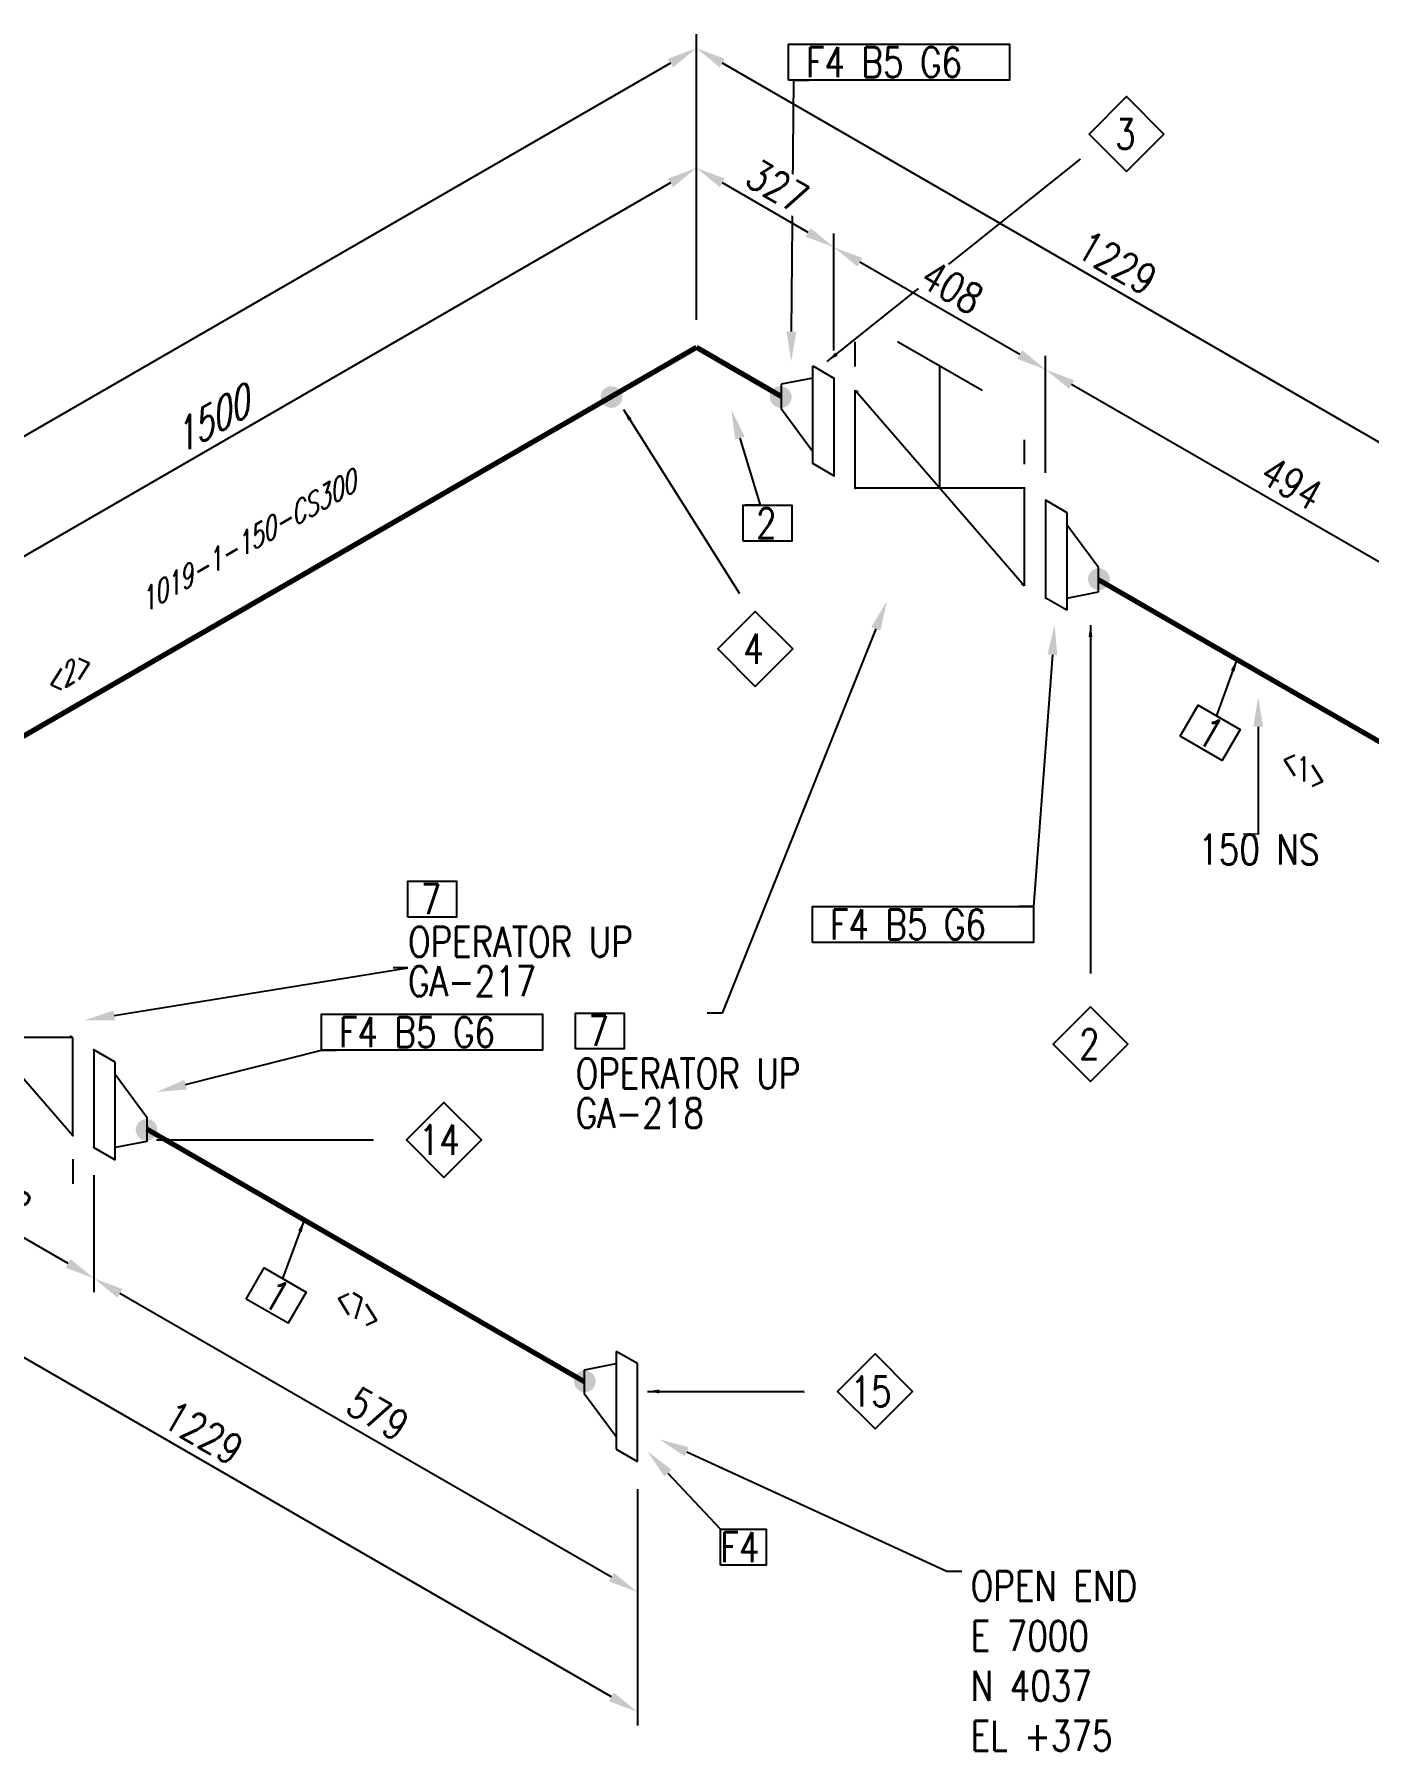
# Model space of a CAD drawing. Header units: millimetres. Extents: x 0 to 594, y 0 to 420.
# Drawn here: x 268.8 to 380.2, y 142 to 285.3 of the extents above; entities that cross this region are included whole.
import ezdxf
from ezdxf import colors
from ezdxf.entities.mleader import LeaderData, LeaderLine
from ezdxf.enums import TextEntityAlignment as Align
from ezdxf.math import Vec2, Vec3

# ---------------------------------------------------------------- set-up
doc = ezdxf.new("R2010")
doc.units = ezdxf.units.MM
doc.header["$LTSCALE"] = 0.25
for name, color, linetype in [('Annotation', 7, 'Continuous'), ('Dimension', 1, 'Continuous'), ('Valve', 4, 'Continuous'), ('Weld', 1, 'Continuous')]:
    doc.layers.add(name, color=color, linetype=linetype)
doc.layers.add('Pipe', color=3, linetype='Continuous', lineweight=70)
doc.styles.add('AdskIsoAnnotation', font='romans.shx', dxfattribs={"width": 0.8, "height": 1})
doc.styles.add('AdskIsoMetric', font='romans.shx', dxfattribs={"width": 0.8, "height": 2.5})
doc.styles.add('AdskIsoMetric-30', font='romans.shx', dxfattribs={"width": 0.8, "height": 2.5})
doc.styles.add('AdskIsoMetric30', font='romans.shx', dxfattribs={"width": 0.8, "oblique": 30, "height": 2.5})
doc.styles.get("Standard").update_dxf_attribs({"font": 'arial.ttf'})
doc.dimstyles.new('AdskIsoMetric', dxfattribs={"dimtxt": 2.5, "dimasz": 2.5, "dimexe": 1, "dimexo": 2, "dimgap": 0.8, "dimtad": 1, "dimdec": 0, "dimrnd": 1, "dimzin": 0, "dimdsep": 46, "dimtxsty": 'AdskIsoMetric', "dimcen": 0, "dimclrt": 7, "dimadec": 0, "dimazin": 0, "dimtfac": 1, "dimtdec": 0, "dimtmove": 1, "dimatfit": 3, "dimfxl": 1, "dimtfill": 1, "dimfrac": 2, "dimtolj": 1, "dimtzin": 0, "dimarcsym": 0})

# ---------------------------------------------------------------- blocks, each defined once
blk = doc.blocks.new('FlangeWN-1-IsoRight')
at = {"color": 0, "linetype": 'ByBlock', "lineweight": -2, "extrusion": (0.707107, 0.408248, -0.57735)}
for p, q in [((0.0221, 0.1914), (0.1105, 0.1403)), ((0.0221, -0.2169), (0.0221, 0.1914)), ((0.0221, 0.1403), (-0.1105, 0.1148)), ((-0.1105, 0.1148), (-0.1105, 0.0128)), ((0.1105, 0.1403), (0.1105, -0.2679)), ((-0.1105, 0.0128), (0.0221, -0.1659)), ((0.1105, -0.2679), (0.0221, -0.2169))]:
    blk.add_line(p, q, dxfattribs=at)
blk = doc.blocks.new('Gasket-1-IsoRight')
at = {"color": 0, "linetype": 'ByBlock', "lineweight": -2, "extrusion": (1, 0, 0)}
for p in [(-0.0442, 0.2296), (0.0442, 0.1786), (-0.0529, -0.1736), (0.0442, -0.2296)]:
    blk.add_point(p, dxfattribs=at)
blk = doc.blocks.new('GateValve-1-IsoRight')
at = {"color": 0, "linetype": 'ByBlock', "lineweight": -2, "extrusion": (0.707107, 0.408248, -0.57735)}
for p, q in [((0.3536, -0.4082), (-0.3536, 0.4082)), ((-0.3536, 0.4082), (-0.3536, 0)), ((-0.3536, 0), (0.3536, 0)), ((0.3536, 0), (0.3536, -0.4082))]:
    blk.add_line(p, q, dxfattribs=at)
blk = doc.blocks.new('Operator_Hand1-2-IsoRight')
at = {"color": 0, "linetype": 'ByBlock', "lineweight": -2, "extrusion": (-0.707107, -0.408248, 0.57735)}
for p, q in [((0, 0), (0, -0.5103)), ((0.1768, -0.6124), (-0.1768, -0.4082))]:
    blk.add_line(p, q, dxfattribs=at)
blk = doc.blocks.new('Elbow-1-Iso2DSkew90')
at = {"color": 0, "linetype": 'ByBlock', "lineweight": -2, "extrusion": (0, 0.816497, 0.57735)}
for p, q in [((0, 0), (-7.07, -4.08)), ((0, 0), (0, 0)), ((7.07, -4.08), (0, 0))]:
    blk.add_line(p, q, dxfattribs=at)
blk = doc.blocks.new('FlangeWN-2-IsoRight')
at = {"color": 0, "linetype": 'ByBlock', "lineweight": -2, "extrusion": (-0.707107, -0.408248, 0.57735)}
for p, q in [((0.1105, 0.1403), (0.0221, 0.1914)), ((0.0221, 0.1914), (0.0221, -0.2169)), ((-0.1105, 0.1148), (0.0221, 0.1403)), ((-0.1105, 0.0128), (-0.1105, 0.1148)), ((0.1105, -0.2679), (0.1105, 0.1403)), ((0.0221, -0.1659), (-0.1105, 0.0128)), ((0.0221, -0.2169), (0.1105, -0.2679))]:
    blk.add_line(p, q, dxfattribs=at)
blk = doc.blocks.new('Gasket-2-IsoRight')
at = {"color": 0, "linetype": 'ByBlock', "lineweight": -2, "extrusion": (-1, 0, 0)}
for p in [(-0.0529, 0.2347), (0.0442, 0.1786), (-0.0442, -0.1786), (0.0442, -0.2296)]:
    blk.add_point(p, dxfattribs=at)
blk = doc.blocks.new('GateValve-2-IsoRight')
at = {"color": 0, "linetype": 'ByBlock', "lineweight": -2, "extrusion": (-0.707107, -0.408248, 0.57735)}
for p, q in [((-0.3536, 0), (-0.3536, 0.4082)), ((-0.3536, 0.4082), (0.3536, -0.4082)), ((0.3536, 0), (-0.3536, 0)), ((0.3536, -0.4082), (0.3536, 0))]:
    blk.add_line(p, q, dxfattribs=at)
blk = doc.blocks.new('AnnoRect')
at = {"color": 0, "linetype": 'ByBlock', "lineweight": -2}
blk.add_wipeout([(-0.81, -0.6), (-0.81, 0.6), (0.81, 0.6), (0.81, -0.6)], dxfattribs=at)
blk.add_lwpolyline([(-0.81, -0.6), (-0.81, 0.6), (0.81, 0.6), (0.81, -0.6)], close=True, dxfattribs=at)
at = {"color": 0, "linetype": 'ByBlock', "lineweight": -2, "style": 'AdskIsoAnnotation', "width": 0.8}
blk.add_attdef('XX', text='', height=1, dxfattribs=at).set_placement((0, 0), align=Align.MIDDLE_CENTER)
blk = doc.blocks.new('AnnoDiamond')
at = {"color": 0, "linetype": 'ByBlock', "lineweight": -2}
blk.add_wipeout([(0, -2.37), (2.37, 0), (0, 2.37), (-2.37, 0)], dxfattribs=at)
blk.add_lwpolyline([(0, -1.25), (1.25, 0), (0, 1.25), (-1.25, 0)], close=True, dxfattribs=at)
at = {"color": 0, "linetype": 'ByBlock', "lineweight": -2, "style": 'AdskIsoAnnotation', "width": 0.8}
blk.add_attdef('XX', text='', height=1, dxfattribs=at).set_placement((0, 0), align=Align.MIDDLE_CENTER)
blk = doc.blocks.new('*D36')
at = {"layer": 'Defpoints', "color": 0, "transparency": 16777216}
for p in [(324.08, 284.17), (324.08, 259.17), (392.3, 223.87)]:
    blk.add_point(p, dxfattribs=at)
at = {"layer": 'Dimension', "color": 0, "lineweight": -2, "transparency": 16777216}
for p, q in [((324.08, 261.48), (324.08, 285.33)), ((390.14, 246.03), (326.25, 282.92)), ((392.3, 226.18), (392.3, 245.94))]:
    blk.add_line(p, q, dxfattribs=at)
at = {"layer": 'Dimension', "color": 0, "transparency": 16777216}
for points in [[(326.46, 283.28), (326.04, 282.56), (324.08, 284.17)], [(390.35, 246.39), (389.93, 245.67), (392.3, 244.78)]]:
    blk.add_solid(points, dxfattribs=at)
at = {"layer": 'Dimension', "color": 7, "transparency": 16777216, "insert": (359.22, 266.25), "char_height": 2.5, "attachment_point": 5, "rotation": 330, "style": 'AdskIsoMetric-30', "bg_fill": 3, "box_fill_scale": 1.1, "bg_fill_color": 256, "bg_fill_true_color": 13158600, "bg_fill_transparency": 0}
blk.add_mtext('\\A1;1229', dxfattribs=at)
blk = doc.blocks.new('*D37')
at = {"layer": 'Defpoints', "color": 0, "transparency": 16777216}
for p in [(324.08, 274.17), (324.08, 259.17), (335.57, 256.62)]:
    blk.add_point(p, dxfattribs=at)
at = {"layer": 'Dimension', "color": 0, "lineweight": -2, "transparency": 16777216}
for p, q in [((324.08, 261.48), (324.08, 275.33)), ((333.41, 268.79), (326.25, 272.92)), ((335.57, 258.93), (335.57, 268.69))]:
    blk.add_line(p, q, dxfattribs=at)
at = {"layer": 'Dimension', "color": 0, "transparency": 16777216}
for points in [[(326.46, 273.28), (326.04, 272.56), (324.08, 274.17)], [(333.62, 269.15), (333.2, 268.43), (335.57, 267.54)]]:
    blk.add_solid(points, dxfattribs=at)
at = {"layer": 'Dimension', "color": 7, "transparency": 16777216, "insert": (330.85, 272.63), "char_height": 2.5, "attachment_point": 5, "rotation": 330, "style": 'AdskIsoMetric-30', "bg_fill": 3, "box_fill_scale": 1.1, "bg_fill_color": 256, "bg_fill_true_color": 13158600, "bg_fill_transparency": 0}
blk.add_mtext('\\A1;327', dxfattribs=at)
blk = doc.blocks.new('*D38')
at = {"layer": 'Defpoints', "color": 0, "transparency": 16777216}
for p in [(335.57, 267.54), (335.57, 256.62), (353.25, 246.41)]:
    blk.add_point(p, dxfattribs=at)
at = {"layer": 'Dimension', "color": 0, "lineweight": -2, "transparency": 16777216}
for p, q in [((335.57, 258.93), (335.57, 268.69)), ((351.09, 258.58), (337.74, 266.29)), ((353.25, 248.72), (353.25, 258.49))]:
    blk.add_line(p, q, dxfattribs=at)
at = {"layer": 'Dimension', "color": 0, "transparency": 16777216}
for points in [[(337.95, 266.65), (337.53, 265.93), (335.57, 267.54)], [(351.3, 258.94), (350.88, 258.22), (353.25, 257.33)]]:
    blk.add_solid(points, dxfattribs=at)
at = {"layer": 'Dimension', "color": 7, "transparency": 16777216, "insert": (345.44, 264.21), "char_height": 2.5, "attachment_point": 5, "rotation": 330, "style": 'AdskIsoMetric-30', "bg_fill": 3, "box_fill_scale": 1.1, "bg_fill_color": 256, "bg_fill_true_color": 13158600, "bg_fill_transparency": 0}
blk.add_mtext('\\A1;408', dxfattribs=at)
blk = doc.blocks.new('GasketHacheMark-1-IsoRight')
at = {"linetype": 'ByBlock', "lineweight": -2, "extrusion": (0.707107, 0.408248, -0.57735)}
blk.add_line((0, 0), (0, 0.1021), dxfattribs=at)
blk = doc.blocks.new('*D39')
at = {"layer": 'Defpoints', "color": 0, "transparency": 16777216}
for p in [(353.25, 257.33), (353.25, 246.41), (392.3, 223.87)]:
    blk.add_point(p, dxfattribs=at)
at = {"layer": 'Dimension', "color": 0, "lineweight": -2, "transparency": 16777216}
for p, q in [((353.25, 248.72), (353.25, 258.49)), ((390.14, 236.03), (355.42, 256.08)), ((392.3, 226.18), (392.3, 235.94))]:
    blk.add_line(p, q, dxfattribs=at)
at = {"layer": 'Dimension', "color": 0, "transparency": 16777216}
for points in [[(355.63, 256.44), (355.21, 255.72), (353.25, 257.33)], [(390.35, 236.39), (389.93, 235.67), (392.3, 234.78)]]:
    blk.add_solid(points, dxfattribs=at)
at = {"layer": 'Dimension', "color": 7, "transparency": 16777216, "insert": (373.8, 247.83), "char_height": 2.5, "attachment_point": 5, "rotation": 330, "style": 'AdskIsoMetric-30', "bg_fill": 3, "box_fill_scale": 1.1, "bg_fill_color": 256, "bg_fill_true_color": 13158600, "bg_fill_transparency": 0}
blk.add_mtext('\\A1;494', dxfattribs=at)
blk = doc.blocks.new('*D40')
at = {"layer": 'Defpoints', "color": 0, "transparency": 16777216}
for p in [(324.08, 259.17), (202.14, 213.77), (202.14, 188.77)]:
    blk.add_point(p, dxfattribs=at)
at = {"layer": 'Dimension', "color": 0, "lineweight": -2, "transparency": 16777216}
for p, q in [((324.08, 261.48), (324.08, 285.33)), ((321.92, 282.92), (204.3, 215.02)), ((202.14, 191.08), (202.14, 214.92))]:
    blk.add_line(p, q, dxfattribs=at)
at = {"layer": 'Dimension', "color": 0, "transparency": 16777216}
for points in [[(321.71, 283.28), (322.13, 282.56), (324.08, 284.17)], [(204.1, 215.38), (204.51, 214.65), (202.14, 213.77)]]:
    blk.add_solid(points, dxfattribs=at)
at = {"layer": 'Dimension', "color": 7, "transparency": 16777216, "insert": (262.09, 250.74), "char_height": 2.5, "attachment_point": 5, "rotation": 30, "style": 'AdskIsoMetric30', "bg_fill": 3, "box_fill_scale": 1.1, "bg_fill_color": 256, "bg_fill_true_color": 13158600, "bg_fill_transparency": 0}
blk.add_mtext('\\A1;2000', dxfattribs=at)
blk = doc.blocks.new('*D42')
at = {"layer": 'Defpoints', "color": 0, "transparency": 16777216}
for p in [(324.08, 259.17), (244.61, 228.28), (244.61, 213.28)]:
    blk.add_point(p, dxfattribs=at)
at = {"layer": 'Dimension', "color": 0, "lineweight": -2, "transparency": 16777216}
for p, q in [((324.08, 261.48), (324.08, 275.33)), ((321.92, 272.92), (246.77, 229.53)), ((244.61, 215.59), (244.61, 229.44))]:
    blk.add_line(p, q, dxfattribs=at)
at = {"layer": 'Dimension', "color": 0, "transparency": 16777216}
for points in [[(321.71, 273.28), (322.13, 272.56), (324.08, 274.17)], [(246.56, 229.89), (246.98, 229.17), (244.61, 228.28)]]:
    blk.add_solid(points, dxfattribs=at)
at = {"layer": 'Dimension', "color": 7, "transparency": 16777216, "insert": (283.32, 253), "char_height": 2.5, "attachment_point": 5, "rotation": 30, "style": 'AdskIsoMetric30', "bg_fill": 3, "box_fill_scale": 1.1, "bg_fill_color": 256, "bg_fill_true_color": 13158600, "bg_fill_transparency": 0}
blk.add_mtext('\\A1;1500', dxfattribs=at)
blk = doc.blocks.new('*D46')
at = {"layer": 'Defpoints', "color": 0, "transparency": 16777216}
for p in [(244.61, 213.28), (244.61, 188.28), (319.16, 166.16)]:
    blk.add_point(p, dxfattribs=at)
at = {"layer": 'Dimension', "color": 0, "lineweight": -2, "transparency": 16777216}
for p, q in [((244.61, 210.97), (244.61, 187.13)), ((316.99, 146.49), (246.77, 187.03)), ((319.16, 163.85), (319.16, 144.09))]:
    blk.add_line(p, q, dxfattribs=at)
at = {"layer": 'Dimension', "color": 0, "transparency": 16777216}
for points in [[(246.98, 187.39), (246.56, 186.67), (244.61, 188.28)], [(317.2, 146.85), (316.79, 146.13), (319.16, 145.24)]]:
    blk.add_solid(points, dxfattribs=at)
at = {"layer": 'Dimension', "color": 7, "transparency": 16777216, "insert": (282.91, 168.54), "char_height": 2.5, "attachment_point": 5, "rotation": 330, "style": 'AdskIsoMetric-30', "bg_fill": 3, "box_fill_scale": 1.1, "bg_fill_color": 256, "bg_fill_true_color": 13158600, "bg_fill_transparency": 0}
blk.add_mtext('\\A1;1229', dxfattribs=at)
blk = doc.blocks.new('*D48')
at = {"layer": 'Defpoints', "color": 0, "transparency": 16777216}
for p in [(256.1, 202.57), (273.77, 192.36), (256.1, 191.65)]:
    blk.add_point(p, dxfattribs=at)
at = {"layer": 'Dimension', "color": 0, "lineweight": -2, "transparency": 16777216}
for p, q in [((256.1, 200.26), (256.1, 190.5)), ((271.61, 182.69), (258.26, 190.4)), ((273.77, 190.05), (273.77, 180.29))]:
    blk.add_line(p, q, dxfattribs=at)
at = {"layer": 'Dimension', "color": 0, "transparency": 16777216}
for points in [[(258.47, 190.76), (258.05, 190.04), (256.1, 191.65)], [(271.82, 183.05), (271.4, 182.33), (273.77, 181.44)]]:
    blk.add_solid(points, dxfattribs=at)
at = {"layer": 'Dimension', "color": 7, "transparency": 16777216, "insert": (265.96, 188.32), "char_height": 2.5, "attachment_point": 5, "rotation": 330, "style": 'AdskIsoMetric-30', "bg_fill": 3, "box_fill_scale": 1.1, "bg_fill_color": 256, "bg_fill_true_color": 13158600, "bg_fill_transparency": 0}
blk.add_mtext('\\A1;408', dxfattribs=at)
blk = doc.blocks.new('GasketHacheMark-2-IsoRight')
at = {"linetype": 'ByBlock', "lineweight": -2, "extrusion": (-0.707107, -0.408248, 0.57735)}
blk.add_line((0, 0), (0, -0.1021), dxfattribs=at)
blk = doc.blocks.new('*D49')
at = {"layer": 'Defpoints', "color": 0, "transparency": 16777216}
for p in [(273.77, 192.36), (273.77, 181.44), (319.16, 166.16)]:
    blk.add_point(p, dxfattribs=at)
at = {"layer": 'Dimension', "color": 0, "lineweight": -2, "transparency": 16777216}
for p, q in [((273.77, 190.05), (273.77, 180.29)), ((316.99, 156.49), (275.94, 180.19)), ((319.16, 163.85), (319.16, 154.09))]:
    blk.add_line(p, q, dxfattribs=at)
at = {"layer": 'Dimension', "color": 0, "transparency": 16777216}
for points in [[(276.15, 180.55), (275.73, 179.83), (273.77, 181.44)], [(317.2, 156.85), (316.79, 156.13), (319.16, 155.24)]]:
    blk.add_solid(points, dxfattribs=at)
at = {"layer": 'Dimension', "color": 7, "transparency": 16777216, "insert": (297.49, 170.12), "char_height": 2.5, "attachment_point": 5, "rotation": 330, "style": 'AdskIsoMetric-30', "bg_fill": 3, "box_fill_scale": 1.1, "bg_fill_color": 256, "bg_fill_true_color": 13158600, "bg_fill_transparency": 0}
blk.add_mtext('\\A1;579', dxfattribs=at)
blk = doc.blocks.new('Weld')
at = {"linetype": 'ByBlock', "lineweight": -2}
blk.add_hatch(color=0, dxfattribs=at).paths.add_polyline_path([(0.044, -0.0026), (0.0433, 0.0053), (0.0413, 0.0129), (0.0379, 0.02), (0.0334, 0.0265), (0.0278, 0.0321), (0.0214, 0.0366), (0.0142, 0.0399), (0.0066, 0.042), (-0.0013, 0.0427), (-0.0091, 0.042), (-0.0168, 0.0399), (-0.0239, 0.0366), (-0.0304, 0.0321), (-0.036, 0.0265), (-0.0405, 0.02), (-0.0438, 0.0129), (-0.0459, 0.0053), (-0.0466, -0.0026), (-0.0459, -0.0105), (-0.0438, -0.0181), (-0.0405, -0.0252), (-0.036, -0.0317), (-0.0304, -0.0373), (-0.0239, -0.0418), (-0.0168, -0.0452), (-0.0091, -0.0472), (-0.0013, -0.0479), (0.0066, -0.0472), (0.0142, -0.0452), (0.0214, -0.0418), (0.0278, -0.0373), (0.0334, -0.0317), (0.0379, -0.0252), (0.0413, -0.0181), (0.0433, -0.0105)], is_closed=False, flags=0)

msp = doc.modelspace()

# ---------------------------------------------------------------- linework, layer by layer
at = {"layer": 'Pipe'}
for points in [[(317.013, 255.088), (251.676, 217.366)], [(387.885, 222.335), (357.671, 239.779)], [(314.74, 172.792), (278.193, 193.892)]]:
    msp.add_lwpolyline(points, dxfattribs=at)

# ---------------------------------------------------------------- block references
at = {"layer": 'Annotation'}
ref = msp.add_blockref('AnnoRect', (302.024, 213.1), dxfattribs=dict(at, xscale=2.5, yscale=2.5, zscale=2.5))
ref.add_attrib('XX_001', '7', (301.071, 211.85), dxfattribs={"layer": '0', "color": 0, "linetype": 'ByBlock', "lineweight": -2, "height": 2.5, "style": 'AdskIsoAnnotation', "width": 0.8})
ref = msp.add_blockref('AnnoRect', (316.024, 202.1), dxfattribs=dict(at, xscale=2.5, yscale=2.5, zscale=2.5))
ref.add_attrib('XX_001', '7', (315.071, 200.85), dxfattribs={"layer": '0', "color": 0, "linetype": 'ByBlock', "lineweight": -2, "height": 2.5, "style": 'AdskIsoAnnotation', "width": 0.8})
at = {"layer": 'Pipe'}
msp.add_blockref('Elbow-1-Iso2DSkew90', (324.084, 259.171), dxfattribs=at)
at = {"layer": 'Valve', "xscale": 20, "yscale": 20, "zscale": 20}
for name, p, rotation in [('Operator_Hand1-2-IsoRight', (344.413, 247.434), 180.000000000009), ('Gasket-1-IsoRight', (336.458, 252.026), 180), ('GateValve-1-IsoRight', (344.413, 247.434), 180.000000000009), ('Gasket-1-IsoRight', (352.368, 242.841), 359.9999999999819), ('FlangeWN-1-IsoRight', (355.462, 241.055), 179.9999999999928), ('FlangeWN-2-IsoRight', (275.983, 195.168), 179.9999999999928), ('FlangeWN-2-IsoRight', (316.95, 171.516), 1.443462938737621e-11)]:
    msp.add_blockref(name, p, dxfattribs=dict(at, rotation=rotation))
for name, p in [('FlangeWN-1-IsoRight', (333.365, 253.813)), ('GateValve-2-IsoRight', (264.935, 201.547)), ('Gasket-2-IsoRight', (272.89, 196.954))]:
    msp.add_blockref(name, p, dxfattribs=at)

# ---------------------------------------------------------------- texts
at = {"layer": 'Annotation', "char_height": 2.5, "attachment_point": 7, "style": 'AdskIsoAnnotation', "bg_fill": 3, "box_fill_scale": 1, "bg_fill_color": 256, "bg_fill_true_color": 13158600, "bg_fill_transparency": 0}
for s, insert in [('{\\Q0;OPERATOR UP}', (300, 208.3)), ('{\\Q0;OPERATOR UP}', (314, 197.3)), ('{\\Q0;OPEN END^M^JE 7000^M^JN 4037^M^JEL +375}', (347, 142))]:
    msp.add_mtext(s, dxfattribs=dict(at, insert=insert))

# ---------------------------------------------------------------- leaders
at = {"layer": 'Annotation'}
ml = msp.add_multileader_mtext('Standard', dxfattribs=at)
ml.set_content('')
ml.set_leader_properties()
ml.build(insert=Vec2(0, 0))
ml.multileader.update_dxf_attribs({"dogleg_length": 1.244, "arrow_head_size": 2.5})
ctx = ml.context
ctx.base_point, ctx.arrow_head_size = Vec3(330.982, 281.5), 2.5
notes = []
notes.append((ctx, [(0, (1, 1, 0), (332.226, 281.5), (1, 0), 1.244, [(0, [(332, 258)], 0, [])])]))
ctx.mtext, ml.multileader.dxf.content_type = None, 0
ml = msp.add_multileader_mtext('Standard', dxfattribs=at)
ml.set_content('')
ml.set_leader_properties()
ml.build(insert=Vec2(0, 0))
ml.multileader.update_dxf_attribs({"dogleg_length": 0, "arrow_head_size": 0})
ctx = ml.context
ctx.base_point, ctx.arrow_head_size = Vec3(357.726, 276.149), 0
notes.append((ctx, [(0, (1, 1, 0), (357.726, 276.149), (-1, 0), 0, [(0, [(335, 258)], 0, [])])]))
ctx.mtext, ml.multileader.dxf.content_type = None, 0
ml = msp.add_multileader_mtext('Standard', dxfattribs=at)
ml.set_content('')
ml.set_leader_properties()
ml.build(insert=Vec2(0, 0))
ml.multileader.update_dxf_attribs({"dogleg_length": 0, "arrow_head_size": 0})
ctx = ml.context
ctx.base_point, ctx.arrow_head_size = Vec3(328.771, 236.896), 0
notes.append((ctx, [(0, (1, 1, 0), (328.771, 236.896), (-1, 0), 0, [(0, [(318, 254)], 0, [])])]))
ctx.mtext, ml.multileader.dxf.content_type = None, 0
ml = msp.add_multileader_mtext('Standard', dxfattribs=at)
ml.set_content('')
ml.set_leader_properties()
ml.build(insert=Vec2(0, 0))
ml.multileader.update_dxf_attribs({"dogleg_length": 1.244, "arrow_head_size": 2.5})
ctx = ml.context
ctx.base_point, ctx.arrow_head_size = Vec3(328.156, 246), 2.5
notes.append((ctx, [(0, (1, 1, 0), (329.4, 246), (-1, 0), 1.244, [(0, [(327, 254)], 0, [])])]))
ctx.mtext, ml.multileader.dxf.content_type = None, 0
ml = msp.add_multileader_mtext('Standard', dxfattribs=at)
ml.set_content('')
ml.set_leader_properties()
ml.build(insert=Vec2(0, 0))
ml.multileader.update_dxf_attribs({"dogleg_length": 1.244, "arrow_head_size": 2.5})
ctx = ml.context
ctx.base_point, ctx.arrow_head_size = Vec3(324.996, 203.6), 2.5
notes.append((ctx, [(0, (1, 1, 0), (326.24, 203.6), (-1, 0), 1.244, [(0, [(340, 238)], 0, [])])]))
ctx.mtext, ml.multileader.dxf.content_type = None, 0
ml = msp.add_multileader_mtext('Standard', dxfattribs=at)
ml.set_content('')
ml.set_leader_properties()
ml.build(insert=Vec2(0, 0))
ml.multileader.update_dxf_attribs({"dogleg_length": 1.244, "arrow_head_size": 2.5})
ctx = ml.context
ctx.base_point, ctx.arrow_head_size = Vec3(350.982, 212.5), 2.5
notes.append((ctx, [(0, (1, 1, 0), (352.226, 212.5), (-1, 0), 1.244, [(0, [(354, 236)], 0, [])])]))
ctx.mtext, ml.multileader.dxf.content_type = None, 0
ml = msp.add_multileader_mtext('Standard', dxfattribs=at)
ml.set_content('')
ml.set_leader_properties()
ml.build(insert=Vec2(0, 0))
ml.multileader.update_dxf_attribs({"dogleg_length": 0, "arrow_head_size": 0})
ctx = ml.context
ctx.base_point, ctx.arrow_head_size = Vec3(357, 204.125), 0
notes.append((ctx, [(0, (1, 1, 0), (357, 204.125), (-1, 0), 0, [(0, [(357, 236)], 0, [])])]))
ctx.mtext, ml.multileader.dxf.content_type = None, 0
ml = msp.add_multileader_mtext('Standard', dxfattribs=at)
ml.set_content('')
ml.set_leader_properties()
ml.build(insert=Vec2(0, 0))
ml.multileader.update_dxf_attribs({"dogleg_length": 0, "arrow_head_size": 0})
ctx = ml.context
ctx.base_point, ctx.arrow_head_size = Vec3(367.52, 228.432), 0
notes.append((ctx, [(0, (1, 1, 0), (367.52, 228.432), (-1, 0), 0, [(0, [(369.219, 233.112)], 0, [])])]))
ctx.mtext, ml.multileader.dxf.content_type = None, 0
ml = msp.add_multileader_mtext('Standard', dxfattribs=at)
ml.set_content('')
ml.set_leader_properties()
ml.build(insert=Vec2(0, 0))
ml.multileader.update_dxf_attribs({"dogleg_length": 1.244, "arrow_head_size": 2.5})
ctx = ml.context
ctx.base_point, ctx.arrow_head_size = Vec3(369.756, 218.5), 2.5
notes.append((ctx, [(0, (1, 1, 0), (371, 218.5), (-1, 0), 1.244, [(0, [(371, 230)], 0, [])])]))
ctx.mtext, ml.multileader.dxf.content_type = None, 0
ml = msp.add_multileader_mtext('Standard', dxfattribs=at)
ml.set_content('')
ml.set_leader_properties()
ml.build(insert=Vec2(0, 0))
ml.multileader.update_dxf_attribs({"dogleg_length": 1.244, "arrow_head_size": 2.5})
ctx = ml.context
ctx.base_point, ctx.arrow_head_size = Vec3(298.756, 207.378), 2.5
notes.append((ctx, [(0, (1, 1, 0), (300, 207.378), (-1, 0), 1.244, [(0, [(273, 203)], 0, [])])]))
ctx.mtext, ml.multileader.dxf.content_type = None, 0
ml = msp.add_multileader_mtext('Standard', dxfattribs=at)
ml.set_content('')
ml.set_leader_properties()
ml.build(insert=Vec2(0, 0))
ml.multileader.update_dxf_attribs({"dogleg_length": 1.244, "arrow_head_size": 2.5})
ctx = ml.context
ctx.base_point, ctx.arrow_head_size = Vec3(291.53, 200.5), 2.5
notes.append((ctx, [(0, (1, 1, 0), (292.774, 200.5), (1, 0), 1.244, [(0, [(279, 197)], 0, [])])]))
ctx.mtext, ml.multileader.dxf.content_type = None, 0
ml = msp.add_multileader_mtext('Standard', dxfattribs=at)
ml.set_content('')
ml.set_leader_properties()
ml.build(insert=Vec2(0, 0))
ml.multileader.update_dxf_attribs({"dogleg_length": 0, "arrow_head_size": 0})
ctx = ml.context
ctx.base_point, ctx.arrow_head_size = Vec3(299.875, 193), 0
notes.append((ctx, [(0, (1, 1, 0), (299.875, 193), (-1, 0), 0, [(0, [(279, 193)], 0, [])])]))
ctx.mtext, ml.multileader.dxf.content_type = None, 0
ml = msp.add_multileader_mtext('Standard', dxfattribs=at)
ml.set_content('')
ml.set_leader_properties()
ml.build(insert=Vec2(0, 0))
ml.multileader.update_dxf_attribs({"dogleg_length": 0, "arrow_head_size": 0})
ctx = ml.context
ctx.base_point, ctx.arrow_head_size = Vec3(289.528, 181.427), 0
notes.append((ctx, [(0, (1, 1, 0), (289.528, 181.427), (-1, 0), 0, [(0, [(291.332, 186.306)], 0, [])])]))
ctx.mtext, ml.multileader.dxf.content_type = None, 0
ml = msp.add_multileader_mtext('Standard', dxfattribs=at)
ml.set_content('')
ml.set_leader_properties()
ml.build(insert=Vec2(0, 0))
ml.multileader.update_dxf_attribs({"dogleg_length": 0, "arrow_head_size": 0})
ctx = ml.context
ctx.base_point, ctx.arrow_head_size = Vec3(335.875, 172), 0
notes.append((ctx, [(0, (1, 1, 0), (335.875, 172), (-1, 0), 0, [(0, [(320, 172)], 0, [])])]))
ctx.mtext, ml.multileader.dxf.content_type = None, 0
ml = msp.add_multileader_mtext('Standard', dxfattribs=at)
ml.set_content('')
ml.set_leader_properties()
ml.build(insert=Vec2(0, 0))
ml.multileader.update_dxf_attribs({"dogleg_length": 1.244, "arrow_head_size": 2.5})
ctx = ml.context
ctx.base_point, ctx.arrow_head_size = Vec3(343.756, 157), 2.5
notes.append((ctx, [(0, (1, 1, 0), (345, 157), (1, 0), 1.244, [(0, [(321, 168)], 0, [])])]))
ctx.mtext, ml.multileader.dxf.content_type = None, 0
ml = msp.add_multileader_mtext('Standard', dxfattribs=at)
ml.set_content('')
ml.set_leader_properties()
ml.build(insert=Vec2(0, 0))
ml.multileader.update_dxf_attribs({"dogleg_length": 1.244, "arrow_head_size": 2.5})
ctx = ml.context
ctx.base_point, ctx.arrow_head_size = Vec3(324.851, 160.5), 2.5
notes.append((ctx, [(0, (1, 1, 0), (326.095, 160.5), (1, 0), 1.244, [(0, [(320, 167)], 0, [])])]))
ctx.mtext, ml.multileader.dxf.content_type = None, 0
for ctx, leaders in notes:
    for number, flags, end, landing, length, lines in leaders:
        leader = LeaderData()
        leader.index, (leader.has_last_leader_line, leader.has_dogleg_vector, leader.attachment_direction) = number, flags
        leader.last_leader_point, leader.dogleg_vector, leader.dogleg_length = Vec3(end), Vec3(landing), length
        for number, points, colour, breaks in lines:
            line = LeaderLine()
            line.index, line.vertices, line.color, line.breaks = number, Vec3.list(points), colors.encode_raw_color(colour), breaks
            leader.lines.append(line)
        ctx.leaders.append(leader)

# ---------------------------------------------------------------- next in the draw order: block references
ref = msp.add_blockref('AnnoRect', (341, 283), dxfattribs=dict(at, xscale=11.39705882352941, yscale=2.5, zscale=2.5))
ref.add_attrib('XX_001', 'F4 B5 G6', (333.238, 281.75), dxfattribs={"layer": '0', "color": 0, "linetype": 'ByBlock', "lineweight": -2, "height": 2.5, "style": 'AdskIsoAnnotation', "width": 0.8})
ref = msp.add_blockref('AnnoDiamond', (360, 277), dxfattribs=dict(at, xscale=2.5, yscale=2.5, zscale=2.5))
ref.add_attrib('XX_001', '3', (359.048, 275.75), dxfattribs={"layer": '0', "color": 0, "linetype": 'ByBlock', "lineweight": -2, "height": 2.5, "style": 'AdskIsoAnnotation', "width": 0.8})
ref = msp.add_blockref('AnnoRect', (330.024, 244.5), dxfattribs=dict(at, xscale=2.5, yscale=2.5, zscale=2.5))
ref.add_attrib('XX_001', '2', (329.071, 243.25), dxfattribs={"layer": '0', "color": 0, "linetype": 'ByBlock', "lineweight": -2, "height": 2.5, "style": 'AdskIsoAnnotation', "width": 0.8})
ref = msp.add_blockref('AnnoDiamond', (329, 234), dxfattribs=dict(at, xscale=2.5, yscale=2.5, zscale=2.5))
ref.add_attrib('XX_001', '4', (328, 232.75), dxfattribs={"layer": '0', "color": 0, "linetype": 'ByBlock', "lineweight": -2, "height": 2.5, "style": 'AdskIsoAnnotation', "width": 0.8})
ref = msp.add_blockref('AnnoRect', (367, 227), dxfattribs=dict(at, xscale=2.5, yscale=2.5, zscale=2.5, rotation=329.9999999999039))
ref.add_attrib('XX_001', '1', (365.674, 226.322), dxfattribs={"layer": '0', "color": 0, "linetype": 'ByBlock', "lineweight": -2, "height": 2.5, "rotation": 330, "style": 'AdskIsoAnnotation', "width": 0.8})
ref = msp.add_blockref('AnnoRect', (343, 211), dxfattribs=dict(at, xscale=11.39705882352941, yscale=2.5, zscale=2.5))
ref.add_attrib('XX_001', 'F4 B5 G6', (335.238, 209.75), dxfattribs={"layer": '0', "color": 0, "linetype": 'ByBlock', "lineweight": -2, "height": 2.5, "style": 'AdskIsoAnnotation', "width": 0.8})
ref = msp.add_blockref('AnnoDiamond', (357, 201), dxfattribs=dict(at, xscale=2.5, yscale=2.5, zscale=2.5))
ref.add_attrib('XX_001', '2', (356.048, 199.75), dxfattribs={"layer": '0', "color": 0, "linetype": 'ByBlock', "lineweight": -2, "height": 2.5, "style": 'AdskIsoAnnotation', "width": 0.8})
ref = msp.add_blockref('AnnoRect', (302, 202), dxfattribs=dict(at, xscale=11.39705882352941, yscale=2.5, zscale=2.5))
ref.add_attrib('XX_001', 'F4 B5 G6', (294.238, 200.75), dxfattribs={"layer": '0', "color": 0, "linetype": 'ByBlock', "lineweight": -2, "height": 2.5, "style": 'AdskIsoAnnotation', "width": 0.8})
ref = msp.add_blockref('AnnoDiamond', (303, 193), dxfattribs=dict(at, xscale=2.5, yscale=2.5, zscale=2.5))
ref.add_attrib('XX_001', '14', (300.905, 191.75), dxfattribs={"layer": '0', "color": 0, "linetype": 'ByBlock', "lineweight": -2, "height": 2.5, "style": 'AdskIsoAnnotation', "width": 0.8})
ref = msp.add_blockref('AnnoRect', (289, 180), dxfattribs=dict(at, xscale=2.500000000000001, yscale=2.500000000000001, zscale=2.500000000000001, rotation=329.9999999999914))
ref.add_attrib('XX_001', '1', (287.674, 179.322), dxfattribs={"layer": '0', "color": 0, "linetype": 'ByBlock', "lineweight": -2, "height": 2.5, "rotation": 330, "style": 'AdskIsoAnnotation', "width": 0.8})
ref = msp.add_blockref('AnnoDiamond', (339, 172), dxfattribs=dict(at, xscale=2.5, yscale=2.5, zscale=2.5))
ref.add_attrib('XX_001', '15', (336.952, 170.75), dxfattribs={"layer": '0', "color": 0, "linetype": 'ByBlock', "lineweight": -2, "height": 2.5, "style": 'AdskIsoAnnotation', "width": 0.8})
ref = msp.add_blockref('AnnoRect', (328, 159), dxfattribs=dict(at, xscale=2.352941176470589, yscale=2.5, zscale=2.5))
ref.add_attrib('XX_001', 'F4', (326.095, 157.75), dxfattribs={"layer": '0', "color": 0, "linetype": 'ByBlock', "lineweight": -2, "height": 2.5, "style": 'AdskIsoAnnotation', "width": 0.8})

# ---------------------------------------------------------------- next in the draw order: texts
at = {"layer": 'Annotation', "attachment_point": 7, "style": 'AdskIsoAnnotation', "bg_fill": 3, "box_fill_scale": 1, "bg_fill_color": 256, "bg_fill_true_color": 13158600, "bg_fill_transparency": 0}
for s, insert, char_height, rotation in [('{\\Q30;1019-1-150-CS300}', (278, 237), 1.76777, 30), ('{\\Q30;<2>}', (270, 230), 1.7678, 30), ('{\\Q-30;<1>}', (373, 224), 1.76777, 330), ('{\\Q-30;<7>}', (294, 179), 1.76777, 330)]:
    msp.add_mtext(s, dxfattribs=dict(at, insert=insert, char_height=char_height, rotation=rotation))
at = {"layer": 'Annotation', "char_height": 2.5, "attachment_point": 7, "style": 'AdskIsoAnnotation', "bg_fill": 3, "box_fill_scale": 1, "bg_fill_color": 256, "bg_fill_true_color": 13158600, "bg_fill_transparency": 0}
for s, insert in [('{\\Q0;150 NS}', (366, 216)), ('{\\Q0;GA-217}', (300, 205)), ('{\\Q0;GA-218}', (314, 194))]:
    msp.add_mtext(s, dxfattribs=dict(at, insert=insert))

# ---------------------------------------------------------------- next in the draw order: dimensions: what is measured, and where the dimension line sits
at = {"layer": 'Dimension'}
dim = msp.add_linear_dim(base=(324.084, 284.171), p1=(392.305, 223.866), p2=(324.084, 259.171), angle=150, text='1229', dimstyle='AdskIsoMetric', override={"dimlfac": 16.014841, "dimtxsty": 'AdskIsoMetric-30', "dimse1": 0, "dimse2": 0, "dimsd1": 0, "dimsd2": 0}, dxfattribs=at)
dim.commit()
dim.dimension.update_dxf_attribs({"geometry": '*D36', "text_midpoint": (359.219, 266.253)})

# ---------------------------------------------------------------- next in the draw order: dimensions: what is measured, and where the dimension line sits
dim = msp.add_linear_dim(base=(324.084, 274.171), p1=(335.574, 256.619), p2=(324.084, 259.171), angle=150, text='327', dimstyle='AdskIsoMetric', override={"dimlfac": 29.140199, "dimtxsty": 'AdskIsoMetric-30', "dimse1": 0, "dimse2": 0, "dimsd1": 0, "dimsd2": 0}, dxfattribs=at)
dim.commit()
dim.dimension.update_dxf_attribs({"geometry": '*D37', "text_midpoint": (330.854, 272.629)})

# ---------------------------------------------------------------- next in the draw order: block references
at = {"layer": 'Weld', "xscale": 20, "yscale": 20, "zscale": 20}
msp.add_blockref('Weld', (331.155, 255.088), dxfattribs=at)

# ---------------------------------------------------------------- next in the draw order: dimensions: what is measured, and where the dimension line sits
at = {"layer": 'Dimension'}
for base, p1, p2, angle, text, override, picture, middle in [((202.138, 213.766), (324.084, 259.171), (202.138, 188.766), 210, '2000', {"dimlfac": 14.203504, "dimtxsty": 'AdskIsoMetric30', "dimse1": 0, "dimse2": 0, "dimsd1": 0, "dimsd2": 0}, '*D40', (262.086, 250.744)), ((335.574, 267.537), (353.252, 246.413), (335.574, 256.619), 150, '408', {"dimlfac": 19.995312, "dimtxsty": 'AdskIsoMetric-30', "dimse1": 0, "dimse2": 0, "dimsd1": 0, "dimsd2": 0}, '*D38', (345.438, 264.209))]:
    dim = msp.add_linear_dim(base=base, p1=p1, p2=p2, angle=angle, text=text, dimstyle='AdskIsoMetric', override=override, dxfattribs=at)
    dim.commit()
    dim.dimension.update_dxf_attribs({"geometry": picture, "text_midpoint": middle})

# ---------------------------------------------------------------- next in the draw order: block references
at = {"layer": 'Dimension', "xscale": 20, "yscale": 20, "zscale": 20, "rotation": 359.9999999999675}
for p in [(337.342, 257.599), (351.484, 249.434)]:
    msp.add_blockref('GasketHacheMark-1-IsoRight', p, dxfattribs=at)

# ---------------------------------------------------------------- next in the draw order: dimensions: what is measured, and where the dimension line sits
at = {"layer": 'Dimension'}
for base, p1, p2, angle, text, override, picture, middle in [((244.605, 228.284), (324.084, 259.171), (244.605, 213.284), 210, '1500', {"dimlfac": 16.344539, "dimtxsty": 'AdskIsoMetric30', "dimse1": 0, "dimse2": 0, "dimsd1": 0, "dimsd2": 0}, '*D42', (283.32, 253.003)), ((353.252, 257.331), (392.305, 223.866), (353.252, 246.413), 150, '494', {"dimlfac": 10.945279, "dimtxsty": 'AdskIsoMetric-30', "dimse1": 0, "dimse2": 0, "dimsd1": 0, "dimsd2": 0}, '*D39', (373.803, 247.832))]:
    dim = msp.add_linear_dim(base=base, p1=p1, p2=p2, angle=angle, text=text, dimstyle='AdskIsoMetric', override=override, dxfattribs=at)
    dim.commit()
    dim.dimension.update_dxf_attribs({"geometry": picture, "text_midpoint": middle})

# ---------------------------------------------------------------- next in the draw order: block references
at = {"layer": 'Weld', "xscale": 20, "yscale": 20, "zscale": 20}
msp.add_blockref('Weld', (317.013, 255.088), dxfattribs=at)
at = {"layer": 'Weld', "xscale": 20, "yscale": 20, "zscale": 20, "rotation": 180.0000000000383}
msp.add_blockref('Weld', (357.671, 239.779), dxfattribs=at)

# ---------------------------------------------------------------- next in the draw order: dimensions: what is measured, and where the dimension line sits
at = {"layer": 'Dimension'}
dim = msp.add_linear_dim(base=(244.605, 188.284), p1=(319.159, 166.158), p2=(244.605, 213.284), angle=150, text='1229', dimstyle='AdskIsoMetric', override={"dimlfac": 13.944019, "dimtxsty": 'AdskIsoMetric-30', "dimse1": 0, "dimse2": 0, "dimsd1": 0, "dimsd2": 0}, dxfattribs=at)
dim.commit()
dim.dimension.update_dxf_attribs({"geometry": '*D46', "text_midpoint": (282.907, 168.537)})

# ---------------------------------------------------------------- next in the draw order: dimensions: what is measured, and where the dimension line sits
dim = msp.add_linear_dim(base=(256.096, 191.65), p1=(273.773, 192.361), p2=(256.096, 202.567), angle=150, text='408', dimstyle='AdskIsoMetric', override={"dimlfac": 19.995312, "dimtxsty": 'AdskIsoMetric-30', "dimse1": 0, "dimse2": 0, "dimsd1": 0, "dimsd2": 0}, dxfattribs=at)
dim.commit()
dim.dimension.update_dxf_attribs({"geometry": '*D48', "text_midpoint": (265.96, 188.322)})

# ---------------------------------------------------------------- next in the draw order: block references
at = {"layer": 'Dimension', "xscale": 20, "yscale": 20, "zscale": 20, "rotation": 1.913447140818074e-10}
msp.add_blockref('GasketHacheMark-2-IsoRight', (272.006, 191.382), dxfattribs=at)

# ---------------------------------------------------------------- next in the draw order: dimensions: what is measured, and where the dimension line sits
at = {"layer": 'Dimension'}
dim = msp.add_linear_dim(base=(273.773, 181.444), p1=(319.159, 166.158), p2=(273.773, 192.361), angle=150, text='579', dimstyle='AdskIsoMetric', override={"dimlfac": 11.05367, "dimtxsty": 'AdskIsoMetric-30', "dimse1": 0, "dimse2": 0, "dimsd1": 0, "dimsd2": 0}, dxfattribs=at)
dim.commit()
dim.dimension.update_dxf_attribs({"geometry": '*D49', "text_midpoint": (297.491, 170.117)})

# ---------------------------------------------------------------- next in the draw order: block references
at = {"layer": 'Weld', "xscale": 20, "yscale": 20, "zscale": 20}
msp.add_blockref('Weld', (278.193, 193.892), dxfattribs=at)
at = {"layer": 'Weld', "xscale": 20, "yscale": 20, "zscale": 20, "rotation": 180.0000000002209}
msp.add_blockref('Weld', (314.74, 172.792), dxfattribs=at)

doc.saveas('drawing.dxf')
